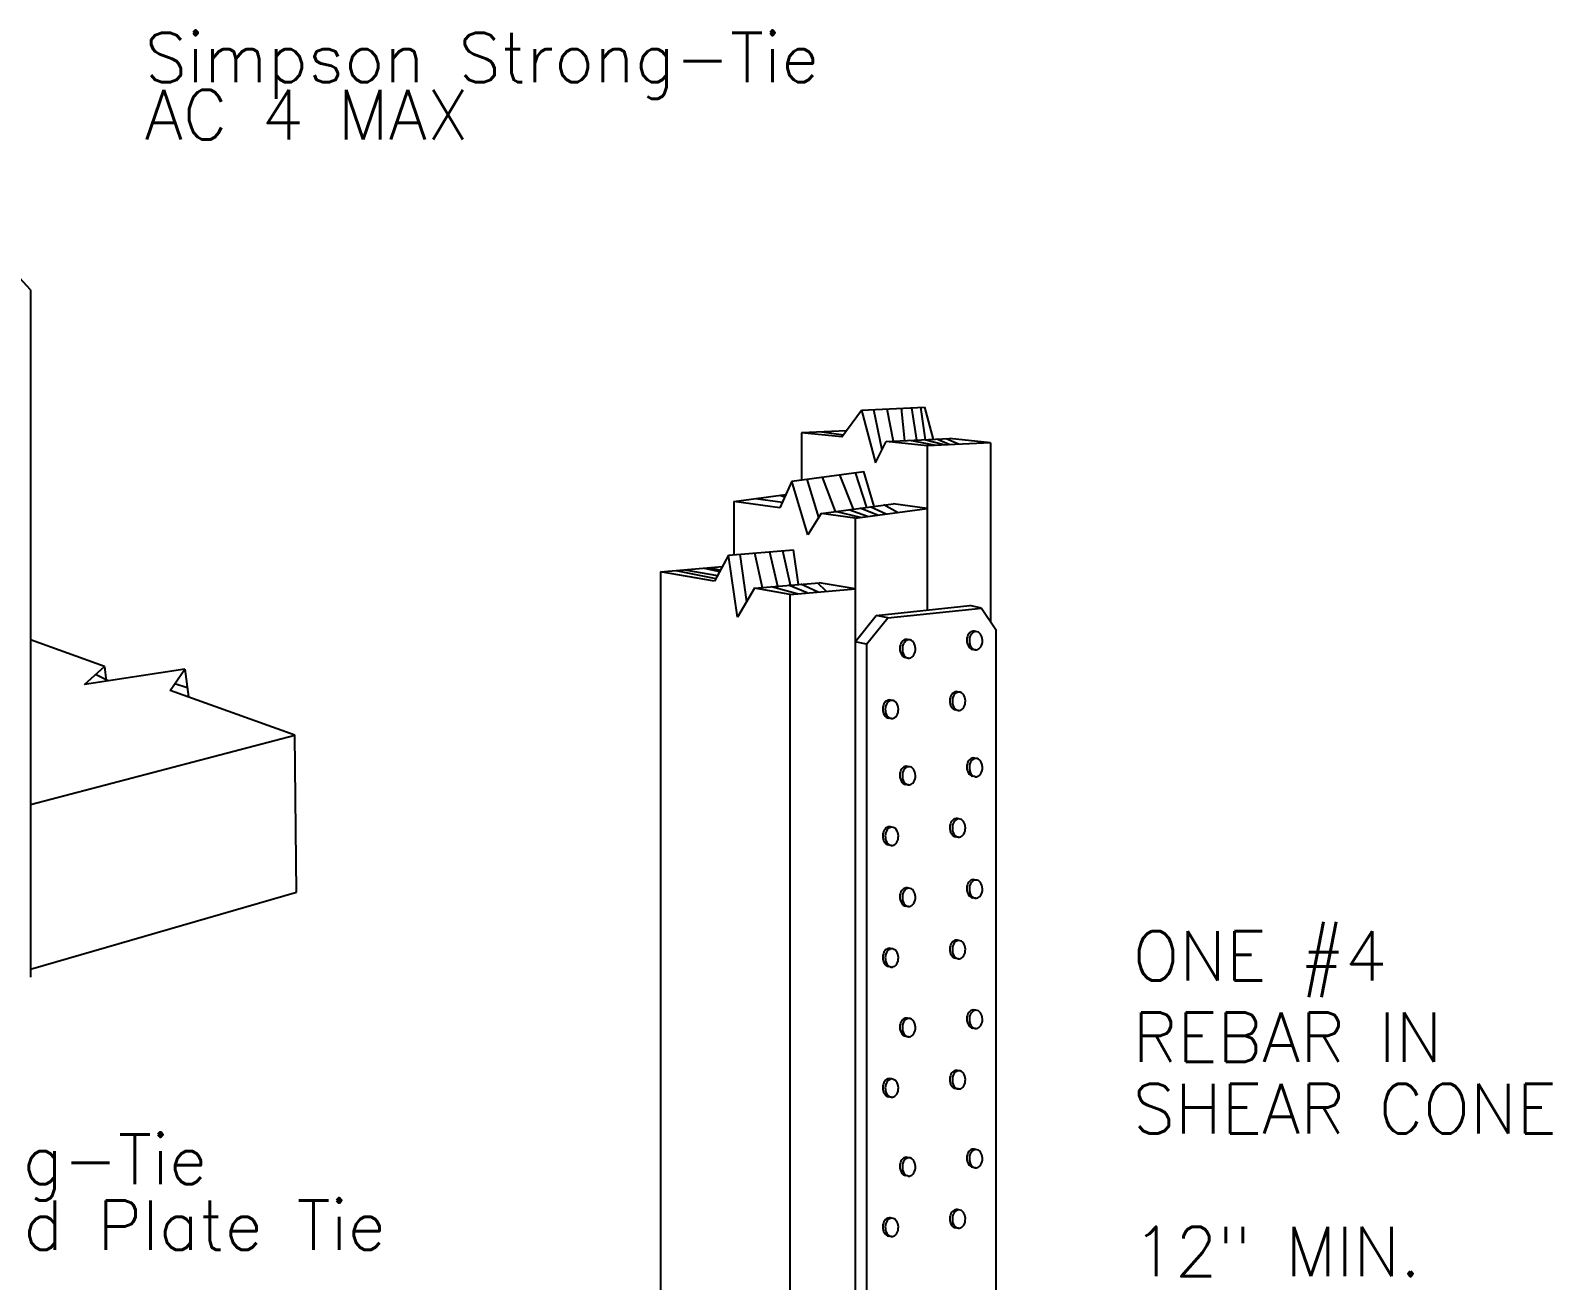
# Model space of a CAD drawing. Header units: inches. Extents: x 683 to 9753, y -6805 to 20230.
# Drawn here: x 7077.4 to 7231.2, y -5780.5 to -5654.2 of the extents above; entities that cross this region are included whole.
import ezdxf

# ---------------------------------------------------------------- set-up
doc = ezdxf.new("R2010")
doc.units = ezdxf.units.IN
doc.header["$LTSCALE"] = 48
doc.header["$MEASUREMENT"] = 0
for name, color, linetype in [('Dim', 1, 'Continuous'), ('DPIS-BL', 9, 'Continuous'), ('DPIS-TEXT', 7, 'Continuous')]:
    doc.layers.add(name, color=color, linetype=linetype)
doc.styles.add('SIMPLEX', font='simplex.shx', dxfattribs={"oblique": 15, "height": 4})

# ---------------------------------------------------------------- blocks, each defined once
blk = doc.blocks.new('A$C1BDB07E1')
at = {"layer": 'Dim', "color": 1}
for p, q in [((85.87, -73.11), (82.95, -69.93)), ((85.87, -73.11), (85.87, -142.54)), ((169.2, -108.67), (171.34, -106.01)), ((171.34, -106.01), (180.8, -105.01)), ((172.5, -106.25), (171.34, -106.01)), ((172.5, -106.25), (181.96, -105.26)), ((181.96, -105.26), (180.8, -105.01)), ((181.96, -105.26), (183.43, -107.42)), ((170.35, -108.92), (172.5, -106.25)), ((181.38, -107.64), (181.26, -107.61)), ((183.43, -107.42), (183.43, -213)), ((170.35, -108.92), (169.2, -108.67)), ((170.35, -108.92), (170.35, -216.45)), ((174.61, -108.47), (174.48, -108.44)), ((174.58, -110.32), (174.3, -110.27)), ((181.35, -109.49), (181.07, -109.44)), ((179.66, -113.75), (179.53, -113.73)), ((172.89, -114.59), (172.76, -114.56)), ((172.86, -116.43), (172.58, -116.39)), ((179.63, -115.6), (179.35, -115.56)), ((174.61, -121.29), (174.48, -121.26)), ((181.38, -120.45), (181.26, -120.42)), ((181.35, -122.3), (181.07, -122.25)), ((174.58, -123.13), (174.3, -123.09)), ((172.89, -127.4), (172.76, -127.37)), ((179.66, -126.57), (179.53, -126.54)), ((179.63, -128.41), (179.35, -128.37)), ((172.86, -129.24), (172.58, -129.2)), ((174.61, -133.57), (174.48, -133.54)), ((181.38, -132.74), (181.26, -132.71)), ((181.35, -134.58), (181.07, -134.54)), ((174.58, -135.41), (174.3, -135.37)), ((172.89, -139.68), (172.76, -139.65)), ((179.66, -138.85), (179.53, -138.82)), ((172.86, -141.53), (172.58, -141.48)), ((179.63, -140.7), (179.35, -140.65)), ((181.38, -145.9), (181.26, -145.87)), ((174.61, -146.73), (174.48, -146.7)), ((174.58, -148.57), (174.3, -148.53)), ((181.35, -147.74), (181.07, -147.7)), ((179.66, -152.01), (179.53, -151.98)), ((172.89, -152.84), (172.76, -152.81)), ((172.86, -154.69), (172.58, -154.64)), ((179.63, -153.85), (179.35, -153.81)), ((181.38, -159.96), (181.26, -159.93)), ((174.61, -160.79), (174.48, -160.76)), ((174.58, -162.64), (174.3, -162.59)), ((181.35, -161.81), (181.07, -161.76)), ((179.66, -166.07), (179.53, -166.04)), ((172.89, -166.91), (172.76, -166.88)), ((172.86, -168.75), (172.58, -168.71)), ((179.63, -167.92), (179.35, -167.87))]:
    blk.add_line(p, q, dxfattribs=at)
at = {"layer": 'Dim', "color": 6}
for p, q in [((167.87, -87.98), (169.83, -85.26)), ((169.83, -85.26), (176.22, -84.96)), ((169.83, -85.26), (171.25, -90.58)), ((176.22, -84.96), (177.09, -88.22)), ((168.32, -87.35), (163.79, -87.56)), ((163.79, -87.56), (163.79, -92.31)), ((167.87, -87.98), (163.79, -87.56)), ((171.25, -90.58), (172.34, -88.44)), ((172.34, -88.44), (178.73, -88.15)), ((176.47, -88.87), (172.34, -88.44)), ((182.86, -88.58), (176.47, -88.87)), ((176.47, -88.87), (176.47, -105.47)), ((182.86, -88.58), (178.73, -88.15)), ((182.86, -88.58), (182.86, -106.58)), ((162.81, -92.45), (170.08, -91.46)), ((156.93, -94.5), (162.2, -93.78)), ((162.81, -92.45), (161.58, -95.14)), ((164.41, -97.86), (162.81, -92.45)), ((156.93, -94.5), (156.93, -99.88)), ((161.58, -95.14), (156.93, -94.5)), ((165.76, -95.72), (173.03, -94.73)), ((169.2, -96.19), (176.47, -95.2)), ((176.47, -95.2), (173.03, -94.73)), ((165.76, -95.72), (164.41, -97.86)), ((169.2, -96.19), (165.76, -95.72)), ((169.2, -96.19), (169.2, -216.43)), ((156.41, -99.92), (154.98, -102.55)), ((156.41, -99.92), (162.96, -99.37)), ((157.32, -106.18), (156.41, -99.92)), ((163.47, -102.88), (162.96, -99.37)), ((149.54, -101.6), (155.79, -101.07)), ((149.54, -101.6), (149.54, -211.86)), ((154.98, -102.55), (149.54, -101.6)), ((159.02, -103.25), (165.57, -102.7)), ((169.2, -103.33), (165.57, -102.7)), ((159.02, -103.25), (157.32, -106.18)), ((162.65, -103.88), (159.02, -103.25)), ((162.65, -103.88), (169.2, -103.33)), ((162.65, -218.16), (162.65, -103.88)), ((93.34, -111.18), (85.87, -108.49)), ((91.35, -112.97), (93.34, -111.18)), ((101.48, -111.45), (91.35, -112.97)), ((93.34, -111.18), (93.52, -112.64)), ((100, -113.59), (101.48, -111.45)), ((101.48, -111.45), (101.83, -114.22)), ((112.6, -118.11), (100, -113.59)), ((85.87, -125.11), (112.6, -118.11)), ((112.75, -133.96), (112.6, -118.11)), ((85.87, -141.73), (112.75, -133.96))]:
    blk.add_line(p, q, dxfattribs=at)
at = {"layer": 'Dim', "color": 2}
for p, q in [((171.04, -85.2), (171.91, -89.28)), ((172.4, -85.14), (173.04, -88.41)), ((173.85, -85.07), (174.19, -88.36)), ((174.89, -85.02), (175.41, -88.3)), ((175.79, -84.98), (176.29, -88.26)), ((165.84, -87.46), (168.02, -87.77)), ((177.38, -88.83), (174.72, -88.33)), ((178.17, -88.79), (176.21, -88.26)), ((178.75, -88.77), (177.44, -88.21)), ((179.65, -88.72), (178.4, -88.16)), ((164.31, -92.24), (165.5, -96.13)), ((165.86, -92.03), (167.19, -95.52)), ((167.61, -91.8), (169.01, -95.27)), ((169.19, -91.58), (170.34, -95.09)), ((171.12, -94.99), (170.08, -91.46)), ((159.13, -94.2), (161.85, -94.56)), ((161.59, -93.86), (162.09, -94.03)), ((170.45, -96.02), (168.57, -95.33)), ((171.46, -95.88), (169.7, -95.18)), ((172.32, -95.77), (170.71, -95.04)), ((173.47, -95.61), (172.11, -94.85)), ((169.74, -96.12), (167.22, -95.52)), ((157.56, -99.82), (158.22, -104.63)), ((159.02, -99.7), (159.81, -103.19)), ((160.56, -99.57), (161.36, -103.06)), ((161.85, -99.46), (162.68, -103.06)), ((151.07, -101.47), (155.14, -102.27)), ((151.98, -101.39), (155.3, -101.96)), ((153.95, -101.23), (155.51, -101.58)), ((154.5, -101.18), (155.6, -101.42)), ((164.34, -103.74), (162.45, -102.96)), ((165.46, -103.65), (163.71, -102.86)), ((166.31, -103.58), (165.39, -102.72)), ((163.34, -103.83), (160.75, -103.11)), ((93.72, -112.62), (92.46, -111.96)), ((101.7, -113.31), (100.46, -112.93))]:
    blk.add_line(p, q, dxfattribs=at)
at = {"layer": 'Dim', "color": 1, "flags": 128}
for points in [[(181.26, -107.61), (181.13, -107.6), (181.01, -107.62), (180.89, -107.67), (180.78, -107.75), (180.68, -107.86), (180.6, -108), (180.54, -108.15), (180.5, -108.31), (180.49, -108.48), (180.49, -108.66), (180.52, -108.82), (180.57, -108.98), (180.64, -109.12), (180.73, -109.24), (180.84, -109.34), (180.95, -109.41), (181.07, -109.44)], [(174.48, -108.44), (174.36, -108.43), (174.24, -108.45), (174.12, -108.5), (174.01, -108.59), (173.91, -108.7), (173.83, -108.83), (173.77, -108.98), (173.73, -109.14), (173.71, -109.31), (173.72, -109.49), (173.75, -109.66), (173.8, -109.81), (173.87, -109.95), (173.96, -110.08), (174.06, -110.17), (174.18, -110.24), (174.3, -110.27)], [(179.53, -113.73), (179.41, -113.71), (179.28, -113.73), (179.17, -113.79), (179.06, -113.87), (178.96, -113.98), (178.88, -114.11), (178.82, -114.26), (178.78, -114.42), (178.76, -114.6), (178.77, -114.77), (178.8, -114.94), (178.85, -115.1), (178.92, -115.24), (179.01, -115.36), (179.11, -115.45), (179.23, -115.52), (179.35, -115.56)], [(172.76, -114.56), (172.64, -114.54), (172.51, -114.57), (172.39, -114.62), (172.28, -114.7), (172.19, -114.81), (172.11, -114.94), (172.05, -115.09), (172.01, -115.26), (171.99, -115.43), (172, -115.6), (172.03, -115.77), (172.08, -115.93), (172.15, -116.07), (172.24, -116.19), (172.34, -116.28), (172.46, -116.35), (172.58, -116.39)], [(174.48, -121.26), (174.36, -121.24), (174.24, -121.26), (174.12, -121.32), (174.01, -121.4), (173.91, -121.51), (173.83, -121.64), (173.77, -121.79), (173.73, -121.96), (173.71, -122.13), (173.72, -122.3), (173.75, -122.47), (173.8, -122.63), (173.87, -122.77), (173.96, -122.89), (174.06, -122.98), (174.18, -123.05), (174.3, -123.09)], [(181.26, -120.42), (181.13, -120.41), (181.01, -120.43), (180.89, -120.49), (180.78, -120.57), (180.68, -120.68), (180.6, -120.81), (180.54, -120.96), (180.5, -121.12), (180.49, -121.3), (180.49, -121.47), (180.52, -121.64), (180.57, -121.79), (180.64, -121.94), (180.73, -122.06), (180.84, -122.15), (180.95, -122.22), (181.07, -122.25)], [(172.76, -127.37), (172.64, -127.36), (172.51, -127.38), (172.39, -127.43), (172.28, -127.51), (172.19, -127.62), (172.11, -127.75), (172.05, -127.91), (172.01, -128.07), (171.99, -128.24), (172, -128.41), (172.03, -128.58), (172.08, -128.74), (172.15, -128.88), (172.24, -129), (172.34, -129.1), (172.46, -129.16), (172.58, -129.2)], [(179.53, -126.54), (179.41, -126.53), (179.28, -126.55), (179.17, -126.6), (179.06, -126.68), (178.96, -126.79), (178.88, -126.92), (178.82, -127.07), (178.78, -127.24), (178.76, -127.41), (178.77, -127.58), (178.8, -127.75), (178.85, -127.91), (178.92, -128.05), (179.01, -128.17), (179.11, -128.27), (179.23, -128.33), (179.35, -128.37)], [(174.48, -133.54), (174.36, -133.53), (174.24, -133.55), (174.12, -133.6), (174.01, -133.68), (173.91, -133.79), (173.83, -133.92), (173.77, -134.07), (173.73, -134.24), (173.71, -134.41), (173.72, -134.58), (173.75, -134.75), (173.8, -134.91), (173.87, -135.05), (173.96, -135.17), (174.06, -135.27), (174.18, -135.33), (174.3, -135.37)], [(181.26, -132.71), (181.13, -132.69), (181.01, -132.72), (180.89, -132.77), (180.78, -132.85), (180.68, -132.96), (180.6, -133.09), (180.54, -133.24), (180.5, -133.41), (180.49, -133.58), (180.49, -133.75), (180.52, -133.92), (180.57, -134.08), (180.64, -134.22), (180.73, -134.34), (180.84, -134.43), (180.95, -134.5), (181.07, -134.54)], [(172.76, -139.65), (172.64, -139.64), (172.51, -139.66), (172.39, -139.71), (172.28, -139.8), (172.19, -139.9), (172.11, -140.04), (172.05, -140.19), (172.01, -140.35), (171.99, -140.52), (172, -140.7), (172.03, -140.86), (172.08, -141.02), (172.15, -141.16), (172.24, -141.28), (172.34, -141.38), (172.46, -141.45), (172.58, -141.48)], [(179.53, -138.82), (179.41, -138.81), (179.28, -138.83), (179.17, -138.88), (179.06, -138.96), (178.96, -139.07), (178.88, -139.2), (178.82, -139.36), (178.78, -139.52), (178.76, -139.69), (178.77, -139.86), (178.8, -140.03), (178.85, -140.19), (178.92, -140.33), (179.01, -140.45), (179.11, -140.55), (179.23, -140.61), (179.35, -140.65)], [(181.26, -145.87), (181.13, -145.85), (181.01, -145.87), (180.89, -145.93), (180.78, -146.01), (180.68, -146.12), (180.6, -146.25), (180.54, -146.4), (180.5, -146.57), (180.49, -146.74), (180.49, -146.91), (180.52, -147.08), (180.57, -147.24), (180.64, -147.38), (180.73, -147.5), (180.84, -147.59), (180.95, -147.66), (181.07, -147.7)], [(174.48, -146.7), (174.36, -146.69), (174.24, -146.71), (174.12, -146.76), (174.01, -146.84), (173.91, -146.95), (173.83, -147.08), (173.77, -147.23), (173.73, -147.4), (173.71, -147.57), (173.72, -147.74), (173.75, -147.91), (173.8, -148.07), (173.87, -148.21), (173.96, -148.33), (174.06, -148.43), (174.18, -148.49), (174.3, -148.53)], [(179.53, -151.98), (179.41, -151.97), (179.28, -151.99), (179.17, -152.04), (179.06, -152.12), (178.96, -152.23), (178.88, -152.36), (178.82, -152.51), (178.78, -152.68), (178.76, -152.85), (178.77, -153.02), (178.8, -153.19), (178.85, -153.35), (178.92, -153.49), (179.01, -153.61), (179.11, -153.71), (179.23, -153.77), (179.35, -153.81)], [(172.76, -152.81), (172.64, -152.8), (172.51, -152.82), (172.39, -152.87), (172.28, -152.95), (172.19, -153.06), (172.11, -153.2), (172.05, -153.35), (172.01, -153.51), (171.99, -153.68), (172, -153.86), (172.03, -154.02), (172.08, -154.18), (172.15, -154.32), (172.24, -154.44), (172.34, -154.54), (172.46, -154.61), (172.58, -154.64)], [(181.26, -159.93), (181.13, -159.92), (181.01, -159.94), (180.89, -159.99), (180.78, -160.07), (180.68, -160.18), (180.6, -160.32), (180.54, -160.47), (180.5, -160.63), (180.49, -160.8), (180.49, -160.98), (180.52, -161.14), (180.57, -161.3), (180.64, -161.44), (180.73, -161.56), (180.84, -161.66), (180.95, -161.73), (181.07, -161.76)], [(174.48, -160.76), (174.36, -160.75), (174.24, -160.77), (174.12, -160.82), (174.01, -160.91), (173.91, -161.02), (173.83, -161.15), (173.77, -161.3), (173.73, -161.46), (173.71, -161.63), (173.72, -161.81), (173.75, -161.98), (173.8, -162.13), (173.87, -162.27), (173.96, -162.4), (174.06, -162.49), (174.18, -162.56), (174.3, -162.59)], [(179.53, -166.04), (179.41, -166.03), (179.28, -166.05), (179.17, -166.11), (179.06, -166.19), (178.96, -166.3), (178.88, -166.43), (178.82, -166.58), (178.78, -166.74), (178.76, -166.92), (178.77, -167.09), (178.8, -167.26), (178.85, -167.41), (178.92, -167.56), (179.01, -167.68), (179.11, -167.77), (179.23, -167.84), (179.35, -167.87)], [(172.76, -166.88), (172.64, -166.86), (172.51, -166.89), (172.39, -166.94), (172.28, -167.02), (172.19, -167.13), (172.11, -167.26), (172.05, -167.41), (172.01, -167.58), (171.99, -167.75), (172, -167.92), (172.03, -168.09), (172.08, -168.25), (172.15, -168.39), (172.24, -168.51), (172.34, -168.6), (172.46, -168.67), (172.58, -168.71)]]:
    blk.add_lwpolyline(points, dxfattribs=at)
for points in [[(181.4, -107.64), (181.28, -107.66), (181.16, -107.71), (181.04, -107.79), (180.94, -107.9), (180.86, -108.03), (180.8, -108.18), (180.76, -108.35), (180.74, -108.52), (180.75, -108.7), (180.78, -108.87), (180.83, -109.03), (180.9, -109.17), (180.99, -109.29), (181.1, -109.39), (181.22, -109.45), (181.34, -109.48), (181.47, -109.48), (181.59, -109.45), (181.71, -109.39), (181.81, -109.29), (181.9, -109.17), (181.98, -109.03), (182.03, -108.87), (182.06, -108.7), (182.06, -108.52), (182.05, -108.35), (182.01, -108.18), (181.94, -108.03), (181.86, -107.9), (181.76, -107.79), (181.65, -107.71), (181.53, -107.66)], [(174.63, -108.47), (174.5, -108.49), (174.38, -108.54), (174.27, -108.62), (174.17, -108.73), (174.09, -108.86), (174.03, -109.01), (173.99, -109.18), (173.97, -109.35), (173.97, -109.53), (174, -109.7), (174.06, -109.86), (174.13, -110), (174.22, -110.12), (174.33, -110.22), (174.44, -110.28), (174.57, -110.32), (174.69, -110.32), (174.82, -110.28), (174.93, -110.22), (175.04, -110.12), (175.13, -110), (175.2, -109.86), (175.26, -109.7), (175.29, -109.53), (175.29, -109.35), (175.27, -109.18), (175.23, -109.01), (175.17, -108.86), (175.09, -108.73), (174.99, -108.62), (174.88, -108.54), (174.76, -108.49)], [(179.68, -113.75), (179.55, -113.77), (179.43, -113.82), (179.32, -113.9), (179.22, -114.01), (179.14, -114.14), (179.08, -114.29), (179.03, -114.46), (179.02, -114.63), (179.02, -114.81), (179.05, -114.98), (179.1, -115.14), (179.18, -115.28), (179.27, -115.4), (179.37, -115.5), (179.49, -115.57), (179.62, -115.6), (179.74, -115.6), (179.87, -115.57), (179.98, -115.5), (180.09, -115.4), (180.18, -115.28), (180.25, -115.14), (180.31, -114.98), (180.33, -114.81), (180.34, -114.63), (180.32, -114.46), (180.28, -114.29), (180.22, -114.14), (180.14, -114.01), (180.04, -113.9), (179.93, -113.82), (179.8, -113.77)], [(172.91, -114.59), (172.78, -114.6), (172.66, -114.65), (172.55, -114.73), (172.45, -114.84), (172.37, -114.97), (172.3, -115.13), (172.26, -115.29), (172.24, -115.47), (172.25, -115.64), (172.28, -115.81), (172.33, -115.97), (172.4, -116.12), (172.5, -116.24), (172.6, -116.33), (172.72, -116.4), (172.84, -116.43), (172.97, -116.43), (173.09, -116.4), (173.21, -116.33), (173.32, -116.24), (173.41, -116.12), (173.48, -115.97), (173.53, -115.81), (173.56, -115.64), (173.57, -115.47), (173.55, -115.29), (173.51, -115.13), (173.45, -114.97), (173.36, -114.84), (173.26, -114.73), (173.15, -114.65), (173.03, -114.6)], [(174.63, -121.29), (174.5, -121.3), (174.38, -121.35), (174.27, -121.43), (174.17, -121.54), (174.09, -121.67), (174.03, -121.83), (173.99, -121.99), (173.97, -122.17), (173.97, -122.34), (174, -122.51), (174.06, -122.67), (174.13, -122.81), (174.22, -122.94), (174.33, -123.03), (174.44, -123.1), (174.57, -123.13), (174.69, -123.13), (174.82, -123.1), (174.93, -123.03), (175.04, -122.94), (175.13, -122.81), (175.2, -122.67), (175.26, -122.51), (175.29, -122.34), (175.29, -122.17), (175.27, -121.99), (175.23, -121.83), (175.17, -121.67), (175.09, -121.54), (174.99, -121.43), (174.88, -121.35), (174.76, -121.3)], [(181.4, -120.45), (181.28, -120.47), (181.16, -120.52), (181.04, -120.6), (180.94, -120.71), (180.86, -120.84), (180.8, -120.99), (180.76, -121.16), (180.74, -121.33), (180.75, -121.51), (180.78, -121.68), (180.83, -121.84), (180.9, -121.98), (180.99, -122.1), (181.1, -122.2), (181.22, -122.26), (181.34, -122.3), (181.47, -122.3), (181.59, -122.26), (181.71, -122.2), (181.81, -122.1), (181.9, -121.98), (181.98, -121.84), (182.03, -121.68), (182.06, -121.51), (182.06, -121.33), (182.05, -121.16), (182.01, -120.99), (181.94, -120.84), (181.86, -120.71), (181.76, -120.6), (181.65, -120.52), (181.53, -120.47)], [(172.91, -127.4), (172.78, -127.42), (172.66, -127.46), (172.55, -127.55), (172.45, -127.65), (172.37, -127.79), (172.3, -127.94), (172.26, -128.1), (172.24, -128.28), (172.25, -128.45), (172.28, -128.63), (172.33, -128.78), (172.4, -128.93), (172.5, -129.05), (172.6, -129.14), (172.72, -129.21), (172.84, -129.24), (172.97, -129.24), (173.09, -129.21), (173.21, -129.14), (173.32, -129.05), (173.41, -128.93), (173.48, -128.78), (173.53, -128.63), (173.56, -128.45), (173.57, -128.28), (173.55, -128.1), (173.51, -127.94), (173.45, -127.79), (173.36, -127.65), (173.26, -127.55), (173.15, -127.46), (173.03, -127.42)], [(179.68, -126.57), (179.55, -126.58), (179.43, -126.63), (179.32, -126.71), (179.22, -126.82), (179.14, -126.96), (179.08, -127.11), (179.03, -127.27), (179.02, -127.45), (179.02, -127.62), (179.05, -127.79), (179.1, -127.95), (179.18, -128.1), (179.27, -128.22), (179.37, -128.31), (179.49, -128.38), (179.62, -128.41), (179.74, -128.41), (179.87, -128.38), (179.98, -128.31), (180.09, -128.22), (180.18, -128.1), (180.25, -127.95), (180.31, -127.79), (180.33, -127.62), (180.34, -127.45), (180.32, -127.27), (180.28, -127.11), (180.22, -126.96), (180.14, -126.82), (180.04, -126.71), (179.93, -126.63), (179.8, -126.58)], [(174.63, -133.57), (174.5, -133.58), (174.38, -133.63), (174.27, -133.71), (174.17, -133.82), (174.09, -133.96), (174.03, -134.11), (173.99, -134.27), (173.97, -134.45), (173.97, -134.62), (174, -134.79), (174.06, -134.95), (174.13, -135.1), (174.22, -135.22), (174.33, -135.31), (174.44, -135.38), (174.57, -135.41), (174.69, -135.41), (174.82, -135.38), (174.93, -135.31), (175.04, -135.22), (175.13, -135.1), (175.2, -134.95), (175.26, -134.79), (175.29, -134.62), (175.29, -134.45), (175.27, -134.27), (175.23, -134.11), (175.17, -133.96), (175.09, -133.82), (174.99, -133.71), (174.88, -133.63), (174.76, -133.58)], [(181.4, -132.74), (181.28, -132.75), (181.16, -132.8), (181.04, -132.88), (180.94, -132.99), (180.86, -133.12), (180.8, -133.28), (180.76, -133.44), (180.74, -133.62), (180.75, -133.79), (180.78, -133.96), (180.83, -134.12), (180.9, -134.27), (180.99, -134.39), (181.1, -134.48), (181.22, -134.55), (181.34, -134.58), (181.47, -134.58), (181.59, -134.55), (181.71, -134.48), (181.81, -134.39), (181.9, -134.27), (181.98, -134.12), (182.03, -133.96), (182.06, -133.79), (182.06, -133.62), (182.05, -133.44), (182.01, -133.28), (181.94, -133.12), (181.86, -132.99), (181.76, -132.88), (181.65, -132.8), (181.53, -132.75)], [(172.91, -139.68), (172.78, -139.7), (172.66, -139.75), (172.55, -139.83), (172.45, -139.94), (172.37, -140.07), (172.3, -140.22), (172.26, -140.39), (172.24, -140.56), (172.25, -140.74), (172.28, -140.91), (172.33, -141.07), (172.4, -141.21), (172.5, -141.33), (172.6, -141.43), (172.72, -141.49), (172.84, -141.53), (172.97, -141.53), (173.09, -141.49), (173.21, -141.43), (173.32, -141.33), (173.41, -141.21), (173.48, -141.07), (173.53, -140.91), (173.56, -140.74), (173.57, -140.56), (173.55, -140.39), (173.51, -140.22), (173.45, -140.07), (173.36, -139.94), (173.26, -139.83), (173.15, -139.75), (173.03, -139.7)], [(179.68, -138.85), (179.55, -138.87), (179.43, -138.92), (179.32, -139), (179.22, -139.1), (179.14, -139.24), (179.08, -139.39), (179.03, -139.56), (179.02, -139.73), (179.02, -139.9), (179.05, -140.08), (179.1, -140.24), (179.18, -140.38), (179.27, -140.5), (179.37, -140.59), (179.49, -140.66), (179.62, -140.69), (179.74, -140.69), (179.87, -140.66), (179.98, -140.59), (180.09, -140.5), (180.18, -140.38), (180.25, -140.24), (180.31, -140.08), (180.33, -139.9), (180.34, -139.73), (180.32, -139.56), (180.28, -139.39), (180.22, -139.24), (180.14, -139.1), (180.04, -139), (179.93, -138.92), (179.8, -138.87)], [(181.4, -145.89), (181.28, -145.91), (181.16, -145.96), (181.04, -146.04), (180.94, -146.15), (180.86, -146.28), (180.8, -146.44), (180.76, -146.6), (180.74, -146.78), (180.75, -146.95), (180.78, -147.12), (180.83, -147.28), (180.9, -147.42), (180.99, -147.55), (181.1, -147.64), (181.22, -147.71), (181.34, -147.74), (181.47, -147.74), (181.59, -147.71), (181.71, -147.64), (181.81, -147.55), (181.9, -147.42), (181.98, -147.28), (182.03, -147.12), (182.06, -146.95), (182.06, -146.78), (182.05, -146.6), (182.01, -146.44), (181.94, -146.28), (181.86, -146.15), (181.76, -146.04), (181.65, -145.96), (181.53, -145.91)], [(174.63, -146.73), (174.5, -146.74), (174.38, -146.79), (174.27, -146.87), (174.17, -146.98), (174.09, -147.11), (174.03, -147.27), (173.99, -147.43), (173.97, -147.61), (173.97, -147.78), (174, -147.95), (174.06, -148.11), (174.13, -148.26), (174.22, -148.38), (174.33, -148.47), (174.44, -148.54), (174.57, -148.57), (174.69, -148.57), (174.82, -148.54), (174.93, -148.47), (175.04, -148.38), (175.13, -148.26), (175.2, -148.11), (175.26, -147.95), (175.29, -147.78), (175.29, -147.61), (175.27, -147.43), (175.23, -147.27), (175.17, -147.11), (175.09, -146.98), (174.99, -146.87), (174.88, -146.79), (174.76, -146.74)], [(179.68, -152.01), (179.55, -152.03), (179.43, -152.07), (179.32, -152.16), (179.22, -152.26), (179.14, -152.4), (179.08, -152.55), (179.03, -152.71), (179.02, -152.89), (179.02, -153.06), (179.05, -153.23), (179.1, -153.39), (179.18, -153.54), (179.27, -153.66), (179.37, -153.75), (179.49, -153.82), (179.62, -153.85), (179.74, -153.85), (179.87, -153.82), (179.98, -153.75), (180.09, -153.66), (180.18, -153.54), (180.25, -153.39), (180.31, -153.23), (180.33, -153.06), (180.34, -152.89), (180.32, -152.71), (180.28, -152.55), (180.22, -152.4), (180.14, -152.26), (180.04, -152.16), (179.93, -152.07), (179.8, -152.03)], [(172.91, -152.84), (172.78, -152.86), (172.66, -152.91), (172.55, -152.99), (172.45, -153.1), (172.37, -153.23), (172.3, -153.38), (172.26, -153.55), (172.24, -153.72), (172.25, -153.9), (172.28, -154.07), (172.33, -154.23), (172.4, -154.37), (172.5, -154.49), (172.6, -154.59), (172.72, -154.65), (172.84, -154.68), (172.97, -154.68), (173.09, -154.65), (173.21, -154.59), (173.32, -154.49), (173.41, -154.37), (173.48, -154.23), (173.53, -154.07), (173.56, -153.9), (173.57, -153.72), (173.55, -153.55), (173.51, -153.38), (173.45, -153.23), (173.36, -153.1), (173.26, -152.99), (173.15, -152.91), (173.03, -152.86)], [(174.63, -160.79), (174.5, -160.81), (174.38, -160.86), (174.27, -160.94), (174.17, -161.05), (174.09, -161.18), (174.03, -161.33), (173.99, -161.5), (173.97, -161.67), (173.97, -161.85), (174, -162.02), (174.06, -162.18), (174.13, -162.32), (174.22, -162.44), (174.33, -162.54), (174.44, -162.6), (174.57, -162.64), (174.69, -162.64), (174.82, -162.6), (174.93, -162.54), (175.04, -162.44), (175.13, -162.32), (175.2, -162.18), (175.26, -162.02), (175.29, -161.85), (175.29, -161.67), (175.27, -161.5), (175.23, -161.33), (175.17, -161.18), (175.09, -161.05), (174.99, -160.94), (174.88, -160.86), (174.76, -160.81)], [(181.4, -159.96), (181.28, -159.98), (181.16, -160.03), (181.04, -160.11), (180.94, -160.22), (180.86, -160.35), (180.8, -160.5), (180.76, -160.67), (180.74, -160.84), (180.75, -161.02), (180.78, -161.19), (180.83, -161.35), (180.9, -161.49), (180.99, -161.61), (181.1, -161.71), (181.22, -161.77), (181.34, -161.8), (181.47, -161.8), (181.59, -161.77), (181.71, -161.71), (181.81, -161.61), (181.9, -161.49), (181.98, -161.35), (182.03, -161.19), (182.06, -161.02), (182.06, -160.84), (182.05, -160.67), (182.01, -160.5), (181.94, -160.35), (181.86, -160.22), (181.76, -160.11), (181.65, -160.03), (181.53, -159.98)], [(179.68, -166.07), (179.55, -166.09), (179.43, -166.14), (179.32, -166.22), (179.22, -166.33), (179.14, -166.46), (179.08, -166.61), (179.03, -166.78), (179.02, -166.95), (179.02, -167.13), (179.05, -167.3), (179.1, -167.46), (179.18, -167.6), (179.27, -167.72), (179.37, -167.82), (179.49, -167.88), (179.62, -167.92), (179.74, -167.92), (179.87, -167.88), (179.98, -167.82), (180.09, -167.72), (180.18, -167.6), (180.25, -167.46), (180.31, -167.3), (180.33, -167.13), (180.34, -166.95), (180.32, -166.78), (180.28, -166.61), (180.22, -166.46), (180.14, -166.33), (180.04, -166.22), (179.93, -166.14), (179.8, -166.09)], [(172.91, -166.91), (172.78, -166.92), (172.66, -166.97), (172.55, -167.05), (172.45, -167.16), (172.37, -167.29), (172.3, -167.45), (172.26, -167.61), (172.24, -167.79), (172.25, -167.96), (172.28, -168.13), (172.33, -168.29), (172.4, -168.43), (172.5, -168.56), (172.6, -168.65), (172.72, -168.72), (172.84, -168.75), (172.97, -168.75), (173.09, -168.72), (173.21, -168.65), (173.32, -168.56), (173.41, -168.43), (173.48, -168.29), (173.53, -168.13), (173.56, -167.96), (173.57, -167.79), (173.55, -167.61), (173.51, -167.45), (173.45, -167.29), (173.36, -167.16), (173.26, -167.05), (173.15, -166.97), (173.03, -166.92)]]:
    blk.add_lwpolyline(points, close=True, dxfattribs=at)
at = {"layer": 'DPIS-TEXT', "style": 'SIMPLEX'}
for s, p in [('Simpson Strong-Tie', (97.42, -52.15)), ('AC 4 MAX', (97.42, -57.92)), ('ONE #4', (197.24, -142.9)), ('REBAR IN', (197.24, -151.11)), ('SHEAR CONE', (197.24, -158.33)), ('Simpson Strong-Tie', (35.58, -163.46)), ('Single Stud Plate Tie', (51.06, -170.11)), ('12" MIN.', (197.24, -172.76))]:
    blk.add_text(s, height=5, dxfattribs=at).set_placement(p)

msp = doc.modelspace()

# ---------------------------------------------------------------- block references
at = {"layer": 'DPIS-BL'}
msp.add_blockref('A$C1BDB07E1', (6991.53951, -5607.30468), dxfattribs=at)

doc.saveas('drawing.dxf')
